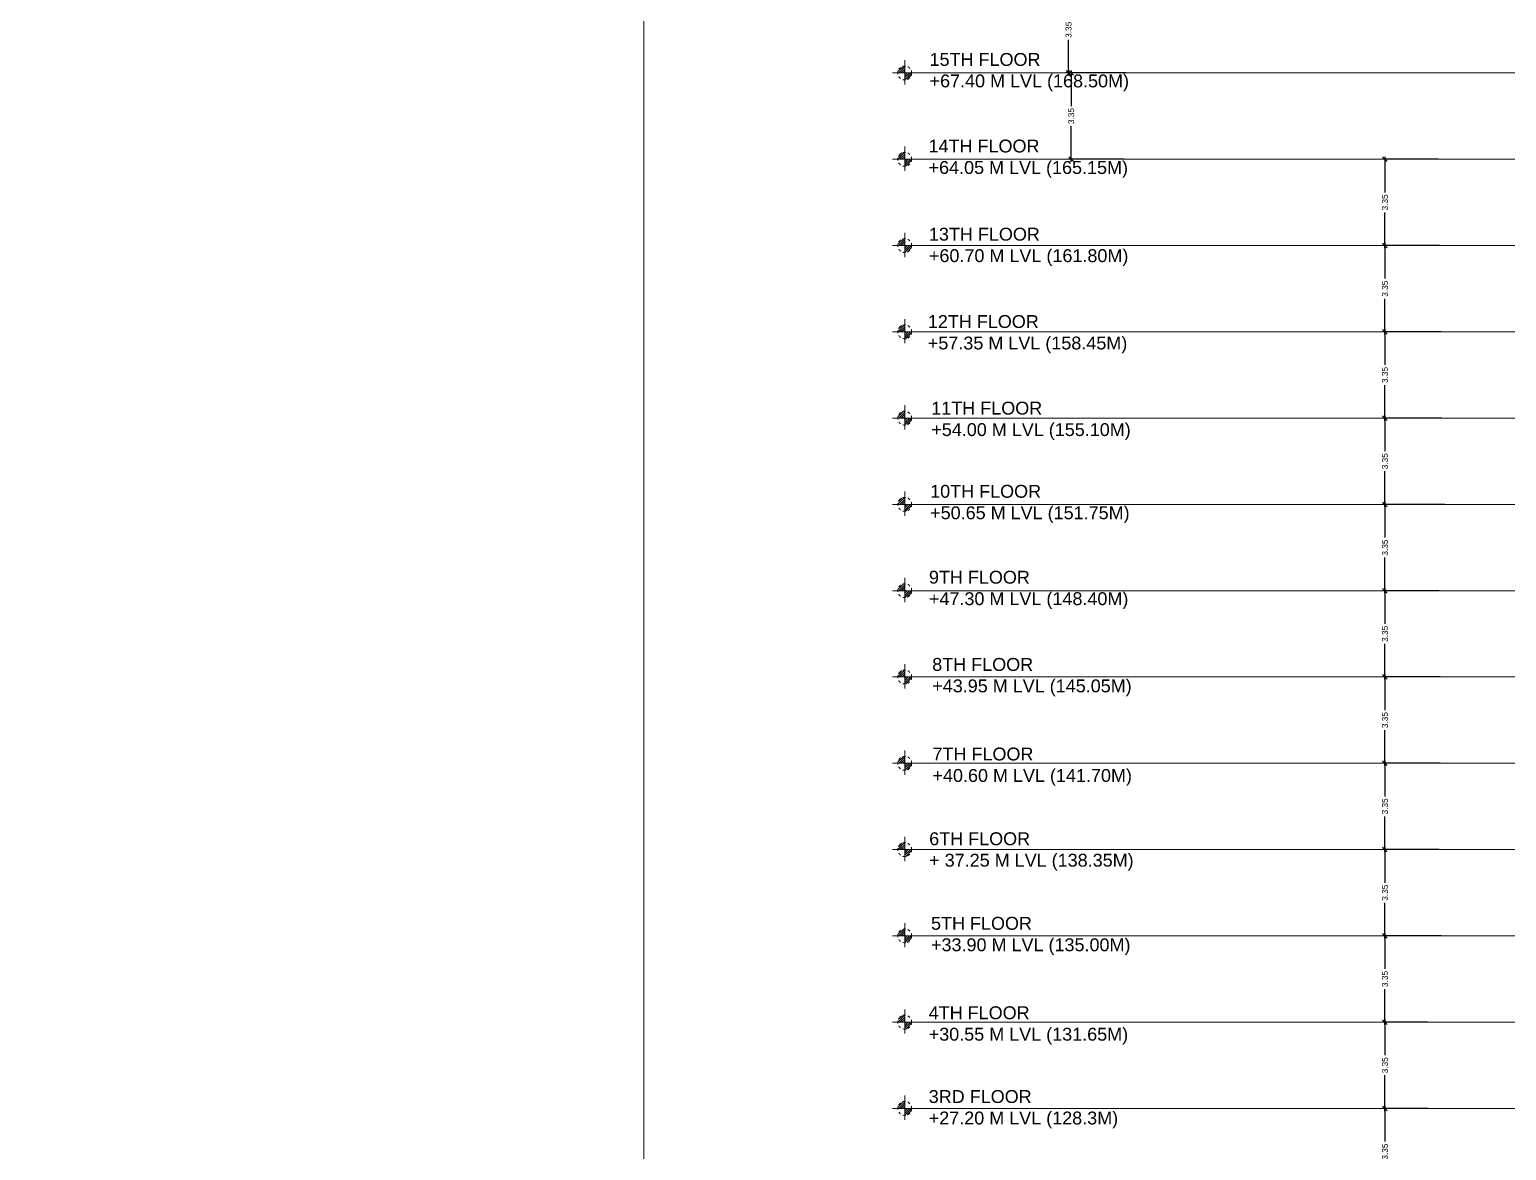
# Model space of a CAD drawing. Header units: metres. Extents: x 256329 to 886268, y -249371 to 355.
# Drawn here: x 284188.7 to 284246, y -1110.1 to -1066.6 of the extents above; entities that cross this region are included whole.
import ezdxf

# ---------------------------------------------------------------- set-up
doc = ezdxf.new("R2010")
doc.units = ezdxf.units.M
doc.header["$MEASUREMENT"] = 0
doc.header["$PDMODE"] = 35
doc.linetypes.add('ACAD_ISO10W100', pattern=[18, 12, -3, 0, -3])
doc.linetypes.add('HIDDEN', pattern=[0.375, 0.25, -0.125])
doc.layers.get('0').update_dxf_attribs({"lineweight": 18})
doc.layers.get('Defpoints').update_dxf_attribs({"lineweight": 20})
for name, color, linetype, lineweight in [('A-ANNO-DIM', 111, 'Continuous', 0), ('A-ANNO-LEVELS', 111, 'ACAD_ISO10W100', 0), ('A-CUTOUT', 144, 'HIDDEN', 0), ('BOXING DECK LINE', 6, 'Continuous', 0)]:
    doc.layers.add(name, color=color, linetype=linetype, lineweight=lineweight)
doc.layers.add('A_TEXT', color=4, linetype='Continuous', lineweight=0, transparency=0.3)
doc.styles.get("Standard").update_dxf_attribs({"font": 'arial.ttf'})
doc.dimstyles.new('METRIC DIM', dxfattribs={"dimtxt": 0.23, "dimasz": 0.18, "dimexe": 0.1, "dimexo": 0.1, "dimgap": 0.09, "dimtad": 0, "dimzin": 0, "dimdsep": 46, "dimtxsty": 'Standard', "dimblk": 'OBLIQUE', "dimcen": 0, "dimdle": 0.1, "dimclrd": 147, "dimclre": 147, "dimclrt": 7, "dimadec": 0, "dimazin": 0, "dimtfac": 1, "dimtofl": 0, "dimtmove": 0, "dimatfit": 2, "dimfxl": 0.125, "dimtolj": 1, "dimtzin": 0, "dimarcsym": 0})

# ---------------------------------------------------------------- blocks, each defined once
blk = doc.blocks.new('_Oblique')
at = {"color": 0, "linetype": 'ByBlock', "lineweight": -2}
blk.add_line((-0.5, -0.5), (0.5, 0.5), dxfattribs=at)
blk = doc.blocks.new('*D207')
at = {"layer": 'A-ANNO-DIM', "color": 147, "lineweight": -2, "transparency": 16777216}
for p, q in [((284231.31429, -1064.96383), (284228.904321, -1064.96383)), ((284229.004321, -1064.86383), (284229.004321, -1066.249328)), ((284229.004321, -1068.41383), (284229.004321, -1067.028332)), ((284231.241481, -1068.31383), (284228.904321, -1068.31383))]:
    blk.add_line(p, q, dxfattribs=at)
at = {"layer": 'Defpoints', "color": 0, "transparency": 16777216}
for p in [(284231.41429, -1064.96383, -0.159328), (284229.004321, -1068.31383), (284231.341481, -1068.31383, -0.159371)]:
    blk.add_point(p, dxfattribs=at)
at = {"layer": 'A-ANNO-DIM', "color": 147, "lineweight": -2, "transparency": 16777216, "xscale": 0.18, "yscale": 0.18, "zscale": 0.18}
for p, rotation in [((284229.004321, -1064.96383), 90), ((284229.004321, -1068.31383), 270)]:
    blk.add_blockref('_Oblique', p, dxfattribs=dict(at, rotation=rotation))
at = {"layer": 'A-ANNO-DIM', "color": 7, "transparency": 16777216, "insert": (284229.004321, -1066.63883), "char_height": 0.23, "attachment_point": 5, "rotation": 90}
blk.add_mtext('\\A1;3.35', dxfattribs=at)
blk = doc.blocks.new('*D208')
at = {"layer": 'A-ANNO-DIM', "color": 147, "lineweight": -2, "transparency": 16777216}
for p, q in [((284231.241481, -1068.31383), (284229.00716, -1068.31383)), ((284229.10716, -1068.21383), (284229.10716, -1069.599328)), ((284229.10716, -1071.76383), (284229.10716, -1070.378332)), ((284231.168672, -1071.66383), (284229.00716, -1071.66383))]:
    blk.add_line(p, q, dxfattribs=at)
at = {"layer": 'Defpoints', "color": 0, "transparency": 16777216}
for p in [(284231.341481, -1068.31383, -0.159371), (284229.10716, -1071.66383), (284231.268672, -1071.66383, -0.159415)]:
    blk.add_point(p, dxfattribs=at)
at = {"layer": 'A-ANNO-DIM', "color": 147, "lineweight": -2, "transparency": 16777216, "xscale": 0.18, "yscale": 0.18, "zscale": 0.18}
for p, rotation in [((284229.10716, -1068.31383), 90), ((284229.10716, -1071.66383), 270)]:
    blk.add_blockref('_Oblique', p, dxfattribs=dict(at, rotation=rotation))
at = {"layer": 'A-ANNO-DIM', "color": 7, "transparency": 16777216, "insert": (284229.10716, -1069.98883), "char_height": 0.23, "attachment_point": 5, "rotation": 90}
blk.add_mtext('\\A1;3.35', dxfattribs=at)
blk = doc.blocks.new('*D209')
at = {"layer": 'A-ANNO-DIM', "color": 147, "lineweight": -2, "transparency": 16777216}
for p, q in [((284243.352251, -1071.66383), (284241.190739, -1071.66383)), ((284241.290739, -1071.56383), (284241.290739, -1072.949328)), ((284241.290739, -1075.11383), (284241.290739, -1073.728332)), ((284243.410803, -1075.01383), (284241.190739, -1075.01383))]:
    blk.add_line(p, q, dxfattribs=at)
at = {"layer": 'Defpoints', "color": 0, "transparency": 16777216}
for p in [(284243.452251, -1071.66383, -0.152144), (284241.290739, -1075.01383), (284243.510803, -1075.01383, -0.164563)]:
    blk.add_point(p, dxfattribs=at)
at = {"layer": 'A-ANNO-DIM', "color": 147, "lineweight": -2, "transparency": 16777216, "xscale": 0.18, "yscale": 0.18, "zscale": 0.18}
for p, rotation in [((284241.290739, -1071.66383), 90), ((284241.290739, -1075.01383), 270)]:
    blk.add_blockref('_Oblique', p, dxfattribs=dict(at, rotation=rotation))
at = {"layer": 'A-ANNO-DIM', "color": 7, "transparency": 16777216, "insert": (284241.290739, -1073.33883), "char_height": 0.23, "attachment_point": 5, "rotation": 90}
blk.add_mtext('\\A1;3.35', dxfattribs=at)
blk = doc.blocks.new('*D210')
at = {"layer": 'A-ANNO-DIM', "color": 147, "lineweight": -2, "transparency": 16777216}
for p, q in [((284243.410803, -1075.01383), (284241.190739, -1075.01383)), ((284241.290739, -1074.91383), (284241.290739, -1076.299328)), ((284241.290739, -1078.46383), (284241.290739, -1077.078332)), ((284243.469348, -1078.36383), (284241.190739, -1078.36383))]:
    blk.add_line(p, q, dxfattribs=at)
at = {"layer": 'Defpoints', "color": 0, "transparency": 16777216}
for p in [(284243.510803, -1075.01383, -0.164563), (284241.290739, -1078.36383), (284243.569348, -1078.36383, -0.164563)]:
    blk.add_point(p, dxfattribs=at)
at = {"layer": 'A-ANNO-DIM', "color": 147, "lineweight": -2, "transparency": 16777216, "xscale": 0.18, "yscale": 0.18, "zscale": 0.18}
for p, rotation in [((284241.290739, -1075.01383), 90), ((284241.290739, -1078.36383), 270)]:
    blk.add_blockref('_Oblique', p, dxfattribs=dict(at, rotation=rotation))
at = {"layer": 'A-ANNO-DIM', "color": 7, "transparency": 16777216, "insert": (284241.290739, -1076.68883), "char_height": 0.23, "attachment_point": 5, "rotation": 90}
blk.add_mtext('\\A1;3.35', dxfattribs=at)
blk = doc.blocks.new('*D211')
at = {"layer": 'A-ANNO-DIM', "color": 147, "lineweight": -2, "transparency": 16777216}
for p, q in [((284243.469348, -1078.36383), (284241.190739, -1078.36383)), ((284241.290739, -1078.26383), (284241.290739, -1079.649328)), ((284241.290739, -1081.81383), (284241.290739, -1080.428332)), ((284243.503935, -1081.71383), (284241.190739, -1081.71383))]:
    blk.add_line(p, q, dxfattribs=at)
at = {"layer": 'Defpoints', "color": 0, "transparency": 16777216}
for p in [(284243.569348, -1078.36383, -0.164563), (284241.290739, -1081.71383), (284243.603935, -1081.71383, -0.152053)]:
    blk.add_point(p, dxfattribs=at)
at = {"layer": 'A-ANNO-DIM', "color": 147, "lineweight": -2, "transparency": 16777216, "xscale": 0.18, "yscale": 0.18, "zscale": 0.18}
for p, rotation in [((284241.290739, -1078.36383), 90), ((284241.290739, -1081.71383), 270)]:
    blk.add_blockref('_Oblique', p, dxfattribs=dict(at, rotation=rotation))
at = {"layer": 'A-ANNO-DIM', "color": 7, "transparency": 16777216, "insert": (284241.290739, -1080.03883), "char_height": 0.23, "attachment_point": 5, "rotation": 90}
blk.add_mtext('\\A1;3.35', dxfattribs=at)
blk = doc.blocks.new('*D212')
at = {"layer": 'A-ANNO-DIM', "color": 147, "lineweight": -2, "transparency": 16777216}
for p, q in [((284241.290739, -1081.61383), (284241.290739, -1082.999328)), ((284243.503935, -1081.71383), (284241.190739, -1081.71383)), ((284241.290739, -1085.16383), (284241.290739, -1083.778332)), ((284243.613874, -1085.06383), (284241.190739, -1085.06383))]:
    blk.add_line(p, q, dxfattribs=at)
at = {"layer": 'Defpoints', "color": 0, "transparency": 16777216}
for p in [(284243.603935, -1081.71383, -0.152053), (284241.290739, -1085.06383), (284243.713874, -1085.06383, -0.164563)]:
    blk.add_point(p, dxfattribs=at)
at = {"layer": 'A-ANNO-DIM', "color": 147, "lineweight": -2, "transparency": 16777216, "xscale": 0.18, "yscale": 0.18, "zscale": 0.18}
for p, rotation in [((284241.290739, -1081.71383), 90), ((284241.290739, -1085.06383), 270)]:
    blk.add_blockref('_Oblique', p, dxfattribs=dict(at, rotation=rotation))
at = {"layer": 'A-ANNO-DIM', "color": 7, "transparency": 16777216, "insert": (284241.290739, -1083.38883), "char_height": 0.23, "attachment_point": 5, "rotation": 90}
blk.add_mtext('\\A1;3.35', dxfattribs=at)
blk = doc.blocks.new('*D213')
at = {"layer": 'A-ANNO-DIM', "color": 147, "lineweight": -2, "transparency": 16777216}
for p, q in [((284243.613874, -1085.06383), (284241.190739, -1085.06383)), ((284241.290739, -1084.96383), (284241.290739, -1086.349328)), ((284241.290739, -1088.51383), (284241.290739, -1087.128332)), ((284243.393995, -1088.41383), (284241.190739, -1088.41383))]:
    blk.add_line(p, q, dxfattribs=at)
at = {"layer": 'Defpoints', "color": 0, "transparency": 16777216}
for p in [(284243.713874, -1085.06383, -0.164563), (284241.290739, -1088.41383), (284243.493995, -1088.41383, -0.152119)]:
    blk.add_point(p, dxfattribs=at)
at = {"layer": 'A-ANNO-DIM', "color": 147, "lineweight": -2, "transparency": 16777216, "xscale": 0.18, "yscale": 0.18, "zscale": 0.18}
for p, rotation in [((284241.290739, -1085.06383), 90), ((284241.290739, -1088.41383), 270)]:
    blk.add_blockref('_Oblique', p, dxfattribs=dict(at, rotation=rotation))
at = {"layer": 'A-ANNO-DIM', "color": 7, "transparency": 16777216, "insert": (284241.290739, -1086.73883), "char_height": 0.23, "attachment_point": 5, "rotation": 90}
blk.add_mtext('\\A1;3.35', dxfattribs=at)
blk = doc.blocks.new('*D214')
at = {"layer": 'A-ANNO-DIM', "color": 147, "lineweight": -2, "transparency": 16777216}
for p, q in [((284243.393995, -1088.41383), (284241.190739, -1088.41383)), ((284241.290739, -1088.31383), (284241.290739, -1089.699328)), ((284241.290739, -1091.86383), (284241.290739, -1090.478332)), ((284243.430641, -1091.76383), (284241.190739, -1091.76383))]:
    blk.add_line(p, q, dxfattribs=at)
at = {"layer": 'Defpoints', "color": 0, "transparency": 16777216}
for p in [(284243.493995, -1088.41383, -0.152119), (284241.290739, -1091.76383), (284243.530641, -1091.76383, -0.164563)]:
    blk.add_point(p, dxfattribs=at)
at = {"layer": 'A-ANNO-DIM', "color": 147, "lineweight": -2, "transparency": 16777216, "xscale": 0.18, "yscale": 0.18, "zscale": 0.18}
for p, rotation in [((284241.290739, -1088.41383), 90), ((284241.290739, -1091.76383), 270)]:
    blk.add_blockref('_Oblique', p, dxfattribs=dict(at, rotation=rotation))
at = {"layer": 'A-ANNO-DIM', "color": 7, "transparency": 16777216, "insert": (284241.290739, -1090.08883), "char_height": 0.23, "attachment_point": 5, "rotation": 90}
blk.add_mtext('\\A1;3.35', dxfattribs=at)
blk = doc.blocks.new('*D215')
at = {"layer": 'A-ANNO-DIM', "color": 147, "lineweight": -2, "transparency": 16777216}
for p, q in [((284243.430641, -1091.76383), (284241.190739, -1091.76383)), ((284241.290739, -1091.66383), (284241.290739, -1093.049328)), ((284241.290739, -1095.21383), (284241.290739, -1093.828332)), ((284243.431248, -1095.11383), (284241.190739, -1095.11383))]:
    blk.add_line(p, q, dxfattribs=at)
at = {"layer": 'Defpoints', "color": 0, "transparency": 16777216}
for p in [(284243.530641, -1091.76383, -0.164563), (284241.290739, -1095.11383), (284243.531248, -1095.11383, -0.164563)]:
    blk.add_point(p, dxfattribs=at)
at = {"layer": 'A-ANNO-DIM', "color": 147, "lineweight": -2, "transparency": 16777216, "xscale": 0.18, "yscale": 0.18, "zscale": 0.18}
for p, rotation in [((284241.290739, -1091.76383), 90), ((284241.290739, -1095.11383), 270)]:
    blk.add_blockref('_Oblique', p, dxfattribs=dict(at, rotation=rotation))
at = {"layer": 'A-ANNO-DIM', "color": 7, "transparency": 16777216, "insert": (284241.290739, -1093.43883), "char_height": 0.23, "attachment_point": 5, "rotation": 90}
blk.add_mtext('\\A1;3.35', dxfattribs=at)
blk = doc.blocks.new('*D216')
at = {"layer": 'A-ANNO-DIM', "color": 147, "lineweight": -2, "transparency": 16777216}
for p, q in [((284243.431248, -1095.11383), (284241.190739, -1095.11383)), ((284241.290739, -1095.01383), (284241.290739, -1096.399328)), ((284241.290739, -1098.56383), (284241.290739, -1097.178332)), ((284243.394601, -1098.46383), (284241.190739, -1098.46383))]:
    blk.add_line(p, q, dxfattribs=at)
at = {"layer": 'Defpoints', "color": 0, "transparency": 16777216}
for p in [(284243.531248, -1095.11383, -0.164563), (284241.290739, -1098.46383), (284243.494601, -1098.46383, -0.152119)]:
    blk.add_point(p, dxfattribs=at)
at = {"layer": 'A-ANNO-DIM', "color": 147, "lineweight": -2, "transparency": 16777216, "xscale": 0.18, "yscale": 0.18, "zscale": 0.18}
for p, rotation in [((284241.290739, -1095.11383), 90), ((284241.290739, -1098.46383), 270)]:
    blk.add_blockref('_Oblique', p, dxfattribs=dict(at, rotation=rotation))
at = {"layer": 'A-ANNO-DIM', "color": 7, "transparency": 16777216, "insert": (284241.290739, -1096.78883), "char_height": 0.23, "attachment_point": 5, "rotation": 90}
blk.add_mtext('\\A1;3.35', dxfattribs=at)
blk = doc.blocks.new('*D217')
at = {"layer": 'A-ANNO-DIM', "color": 147, "lineweight": -2, "transparency": 16777216}
for p, q in [((284243.394601, -1098.46383), (284241.190739, -1098.46383)), ((284241.290739, -1098.36383), (284241.290739, -1099.749328)), ((284241.290739, -1101.91383), (284241.290739, -1100.528332)), ((284243.467938, -1101.81383), (284241.190739, -1101.81383))]:
    blk.add_line(p, q, dxfattribs=at)
at = {"layer": 'Defpoints', "color": 0, "transparency": 16777216}
for p in [(284243.494601, -1098.46383, -0.152119), (284241.290739, -1101.81383), (284243.567938, -1101.81383, -0.164563)]:
    blk.add_point(p, dxfattribs=at)
at = {"layer": 'A-ANNO-DIM', "color": 147, "lineweight": -2, "transparency": 16777216, "xscale": 0.18, "yscale": 0.18, "zscale": 0.18}
for p, rotation in [((284241.290739, -1098.46383), 90), ((284241.290739, -1101.81383), 270)]:
    blk.add_blockref('_Oblique', p, dxfattribs=dict(at, rotation=rotation))
at = {"layer": 'A-ANNO-DIM', "color": 7, "transparency": 16777216, "insert": (284241.290739, -1100.13883), "char_height": 0.23, "attachment_point": 5, "rotation": 90}
blk.add_mtext('\\A1;3.35', dxfattribs=at)
blk = doc.blocks.new('*D218')
at = {"layer": 'A-ANNO-DIM', "color": 147, "lineweight": -2, "transparency": 16777216}
for p, q in [((284241.290739, -1101.71383), (284241.290739, -1103.099328)), ((284243.467938, -1101.81383), (284241.190739, -1101.81383)), ((284241.290739, -1105.26383), (284241.290739, -1103.878332)), ((284242.95488, -1105.16383), (284241.190739, -1105.16383))]:
    blk.add_line(p, q, dxfattribs=at)
at = {"layer": 'Defpoints', "color": 0, "transparency": 16777216}
for p in [(284243.567938, -1101.81383, -0.164563), (284241.290739, -1105.16383), (284243.05488, -1105.16383, -0.152381)]:
    blk.add_point(p, dxfattribs=at)
at = {"layer": 'A-ANNO-DIM', "color": 147, "lineweight": -2, "transparency": 16777216, "xscale": 0.18, "yscale": 0.18, "zscale": 0.18}
for p, rotation in [((284241.290739, -1101.81383), 90), ((284241.290739, -1105.16383), 270)]:
    blk.add_blockref('_Oblique', p, dxfattribs=dict(at, rotation=rotation))
at = {"layer": 'A-ANNO-DIM', "color": 7, "transparency": 16777216, "insert": (284241.290739, -1103.48883), "char_height": 0.23, "attachment_point": 5, "rotation": 90}
blk.add_mtext('\\A1;3.35', dxfattribs=at)
blk = doc.blocks.new('*D219')
at = {"layer": 'A-ANNO-DIM', "color": 147, "lineweight": -2, "transparency": 16777216}
for p, q in [((284242.95488, -1105.16383), (284241.190739, -1105.16383)), ((284241.290739, -1105.06383), (284241.290739, -1106.449328)), ((284241.290739, -1108.61383), (284241.290739, -1107.228332)), ((284242.95488, -1108.51383), (284241.190739, -1108.51383))]:
    blk.add_line(p, q, dxfattribs=at)
at = {"layer": 'Defpoints', "color": 0, "transparency": 16777216}
for p in [(284243.05488, -1105.16383, -0.152381), (284241.290739, -1108.51383), (284243.05488, -1108.51383, -0.164563)]:
    blk.add_point(p, dxfattribs=at)
at = {"layer": 'A-ANNO-DIM', "color": 147, "lineweight": -2, "transparency": 16777216, "xscale": 0.18, "yscale": 0.18, "zscale": 0.18}
for p, rotation in [((284241.290739, -1105.16383), 90), ((284241.290739, -1108.51383), 270)]:
    blk.add_blockref('_Oblique', p, dxfattribs=dict(at, rotation=rotation))
at = {"layer": 'A-ANNO-DIM', "color": 7, "transparency": 16777216, "insert": (284241.290739, -1106.83883), "char_height": 0.23, "attachment_point": 5, "rotation": 90}
blk.add_mtext('\\A1;3.35', dxfattribs=at)
blk = doc.blocks.new('*D220')
at = {"layer": 'A-ANNO-DIM', "color": 147, "lineweight": -2, "transparency": 16777216}
for p, q in [((284242.95488, -1108.51383), (284241.190739, -1108.51383)), ((284241.290739, -1108.41383), (284241.290739, -1109.799328)), ((284241.290739, -1111.96383), (284241.290739, -1110.578332)), ((284243.101466, -1111.86383), (284241.190739, -1111.86383))]:
    blk.add_line(p, q, dxfattribs=at)
at = {"layer": 'Defpoints', "color": 0, "transparency": 16777216}
for p in [(284243.05488, -1108.51383, -0.164563), (284241.290739, -1111.86383), (284243.201466, -1111.86383, -0.164563)]:
    blk.add_point(p, dxfattribs=at)
at = {"layer": 'A-ANNO-DIM', "color": 147, "lineweight": -2, "transparency": 16777216, "xscale": 0.18, "yscale": 0.18, "zscale": 0.18}
for p, rotation in [((284241.290739, -1108.51383), 90), ((284241.290739, -1111.86383), 270)]:
    blk.add_blockref('_Oblique', p, dxfattribs=dict(at, rotation=rotation))
at = {"layer": 'A-ANNO-DIM', "color": 7, "transparency": 16777216, "insert": (284241.290739, -1110.18883), "char_height": 0.23, "attachment_point": 5, "rotation": 90}
blk.add_mtext('\\A1;3.35', dxfattribs=at)
blk = doc.blocks.new('L')
at = {"layer": 'A-ANNO-LEVELS'}
h = blk.add_hatch(dxfattribs=at)
h.set_pattern_fill('ANSI31,_O', color=256, scale=233.96568)
h.set_pattern_definition([(45, (1951026.354, 527672.355), (-20.67984, 20.67984), [])])
h.paths.add_polyline_path([(1996227, 487702), (1996362, 487702, -0.414722), (1996227, 487567)])
h.paths.add_polyline_path([(1996227, 487837), (1996227, 487702), (1996092, 487702, -0.413705)])
at = {"layer": 'A-ANNO-LEVELS', "ltscale": 100}
blk.add_line((1997041, 487702), (1995992, 487702), dxfattribs=at)
at = {"layer": 'A-ANNO-LEVELS'}
blk.add_circle((1996227, 487702), 135, dxfattribs=at)
blk = doc.blocks.new('WAEQWE')
at = {"layer": 'A-ANNO-LEVELS', "ltscale": 100}
blk.add_line((1996227.194284, 487950.347715), (1996227.194284, 487479.142058), dxfattribs=at)
at = {"layer": 'BOXING DECK LINE'}
blk.add_blockref('L', (0, 0), dxfattribs=at)

msp = doc.modelspace()

# ---------------------------------------------------------------- linework, layer by layer
at = {"color": 6, "ltscale": 0.05}
msp.add_lwpolyline([(284212.513941, -981.370753), (284276.753374, -981.370753), (284276.753374, -1148.365571), (284212.513941, -1148.365571)], close=True, dxfattribs=at)
at = {"layer": 'A-CUTOUT', "ltscale": 7000, "extrusion": (0, -1, 0)}
for elevation in [1068.31383, 1071.66383, 1075.01383, 1078.36383, 1081.71383, 1085.06383, 1088.41383, 1091.76383, 1095.11383, 1098.46383, 1101.81383, 1105.16383, 1108.51383]:
    msp.add_lwpolyline([(284270.529767, 0.013891), (284222.642906, -0.014686)], close=True, dxfattribs=dict(at, elevation=elevation))

# ---------------------------------------------------------------- block references
at = {"layer": 'BOXING DECK LINE', "xscale": 0.002, "yscale": 0.002, "zscale": 0.002}
for p in [(280230.188113, -2043.717893, -0.014686), (280230.188113, -2047.067893, -0.014686), (280230.188113, -2050.417893, -0.014686), (280230.188517, -2053.767893, -0.014686), (280230.188113, -2057.117893, -0.014686), (280230.188113, -2060.467893, -0.014687), (280230.188113, -2063.817893, -0.014686), (280230.188517, -2067.167893, -0.014686), (280230.188517, -2070.517893, -0.014686), (280230.188113, -2073.867893, -0.014687), (280230.188113, -2077.217893, -0.014686), (280230.188113, -2080.567893, -0.014686), (280230.188113, -2083.917893, -0.014686)]:
    msp.add_blockref('WAEQWE', p, dxfattribs=at)

# ---------------------------------------------------------------- texts
at = {"layer": 'A_TEXT', "char_height": 0.5, "attachment_point": 1}
for s, insert, width in [('15TH FLOOR \\P+67.40 M LVL (168.50M)', (284223.606556, -1067.539262, 0.048839), 8.392156), ('14TH FLOOR \\P+64.05 M LVL (165.15M)', (284223.56794, -1070.900716, 0.048839), 8.555588), ('13TH FLOOR \\P+60.70 M LVL (161.80M)', (284223.582049, -1074.323122, 0.048839), 7.938178), ('12TH FLOOR \\P+57.35 M LVL (158.45M)', (284223.539995, -1077.714945, 0.048839), 8.119769), ('11TH FLOOR\\P+54.00 M LVL (155.10M)', (284223.673639, -1081.076532, 0.048839), 7.890318), ('10TH FLOOR \\P+50.65 M LVL (151.75M)', (284223.62985, -1084.305695, 0.048839), 7.890318), ('9TH FLOOR \\P+47.30 M LVL (148.40M)', (284223.582506, -1087.640838, 0.048839), 7.890318), ('8TH FLOOR \\P+43.95 M LVL (145.05M)', (284223.710544, -1091.026033, 0.048839), 8.684755), ('7TH FLOOR \\P+40.60 M LVL (141.70M)', (284223.720227, -1094.504261, 0.048839), 7.938296), ('6TH FLOOR \\P+ 37.25 M LVL (138.35M)', (284223.592255, -1097.793781, 0.048839), 9.174934)]:
    msp.add_mtext(s, dxfattribs=dict(at, insert=insert, width=width))
for s, insert in [('5TH FLOOR\\P+33.90 M LVL (135.00M)', (284223.66364, -1101.077583, 0.048839)), ('4TH FLOOR \\P+30.55 M LVL (131.65M)', (284223.573313, -1104.549616, 0.048839)), ('3RD FLOOR\\P+27.20 M LVL (128.3M)', (284223.574592, -1107.802417, 0.048839))]:
    msp.add_mtext_dynamic_manual_height_columns(s, width=27.194268, gutter_width=1, heights=[2.718508], dxfattribs=dict(at, insert=insert))

# ---------------------------------------------------------------- dimensions: what is measured, and where the dimension line sits
at = {"layer": 'A-ANNO-DIM'}
for base, p1, p2, picture, middle in [((284229.004321, -1068.31383, 0.149876), (284231.41429, -1064.96383, -0.009452), (284231.341481, -1068.31383, -0.009495), '*D207', (284229.004321, -1066.63883, 0.149876)), ((284229.10716, -1071.66383, 0.149876), (284231.341481, -1068.31383, -0.009495), (284231.268672, -1071.66383, -0.009538), '*D208', (284229.10716, -1069.98883, 0.149876)), ((284241.290739, -1075.01383, 0.149876), (284243.452251, -1071.66383, -0.002268), (284243.510803, -1075.01383, -0.014686), '*D209', (284241.290739, -1073.33883, 0.149876)), ((284241.290739, -1078.36383, 0.149876), (284243.510803, -1075.01383, -0.014686), (284243.569348, -1078.36383, -0.014686), '*D210', (284241.290739, -1076.68883, 0.149876)), ((284241.290739, -1081.71383, 0.149876), (284243.569348, -1078.36383, -0.014686), (284243.603935, -1081.71383, -0.002177), '*D211', (284241.290739, -1080.03883, 0.149876)), ((284241.290739, -1085.06383, 0.149876), (284243.603935, -1081.71383, -0.002177), (284243.713874, -1085.06383, -0.014686), '*D212', (284241.290739, -1083.38883, 0.149876)), ((284241.290739, -1088.41383, 0.149876), (284243.713874, -1085.06383, -0.014686), (284243.493995, -1088.41383, -0.002243), '*D213', (284241.290739, -1086.73883, 0.149876)), ((284241.290739, -1091.76383, 0.149876), (284243.493995, -1088.41383, -0.002243), (284243.530641, -1091.76383, -0.014686), '*D214', (284241.290739, -1090.08883, 0.149876)), ((284241.290739, -1095.11383, 0.149876), (284243.530641, -1091.76383, -0.014686), (284243.531248, -1095.11383, -0.014686), '*D215', (284241.290739, -1093.43883, 0.149876)), ((284241.290739, -1098.46383, 0.149876), (284243.531248, -1095.11383, -0.014686), (284243.494601, -1098.46383, -0.002243), '*D216', (284241.290739, -1096.78883, 0.149876)), ((284241.290739, -1101.81383, 0.149876), (284243.494601, -1098.46383, -0.002243), (284243.567938, -1101.81383, -0.014686), '*D217', (284241.290739, -1100.13883, 0.149876)), ((284241.290739, -1105.16383, 0.149876), (284243.567938, -1101.81383, -0.014686), (284243.05488, -1105.16383, -0.002505), '*D218', (284241.290739, -1103.48883, 0.149876)), ((284241.290739, -1108.51383, 0.149876), (284243.05488, -1105.16383, -0.002505), (284243.05488, -1108.51383, -0.014686), '*D219', (284241.290739, -1106.83883, 0.149876)), ((284241.290739, -1111.86383, 0.149876), (284243.05488, -1108.51383, -0.014686), (284243.201466, -1111.86383, -0.014686), '*D220', (284241.290739, -1110.18883, 0.149876))]:
    dim = msp.add_linear_dim(base=base, p1=p1, p2=p2, angle=90, dimstyle='METRIC DIM', override={"dimfxl": 0.18}, dxfattribs=at)
    dim.commit()
    dim.dimension.update_dxf_attribs({"geometry": picture, "text_midpoint": middle})

doc.saveas('drawing.dxf')
